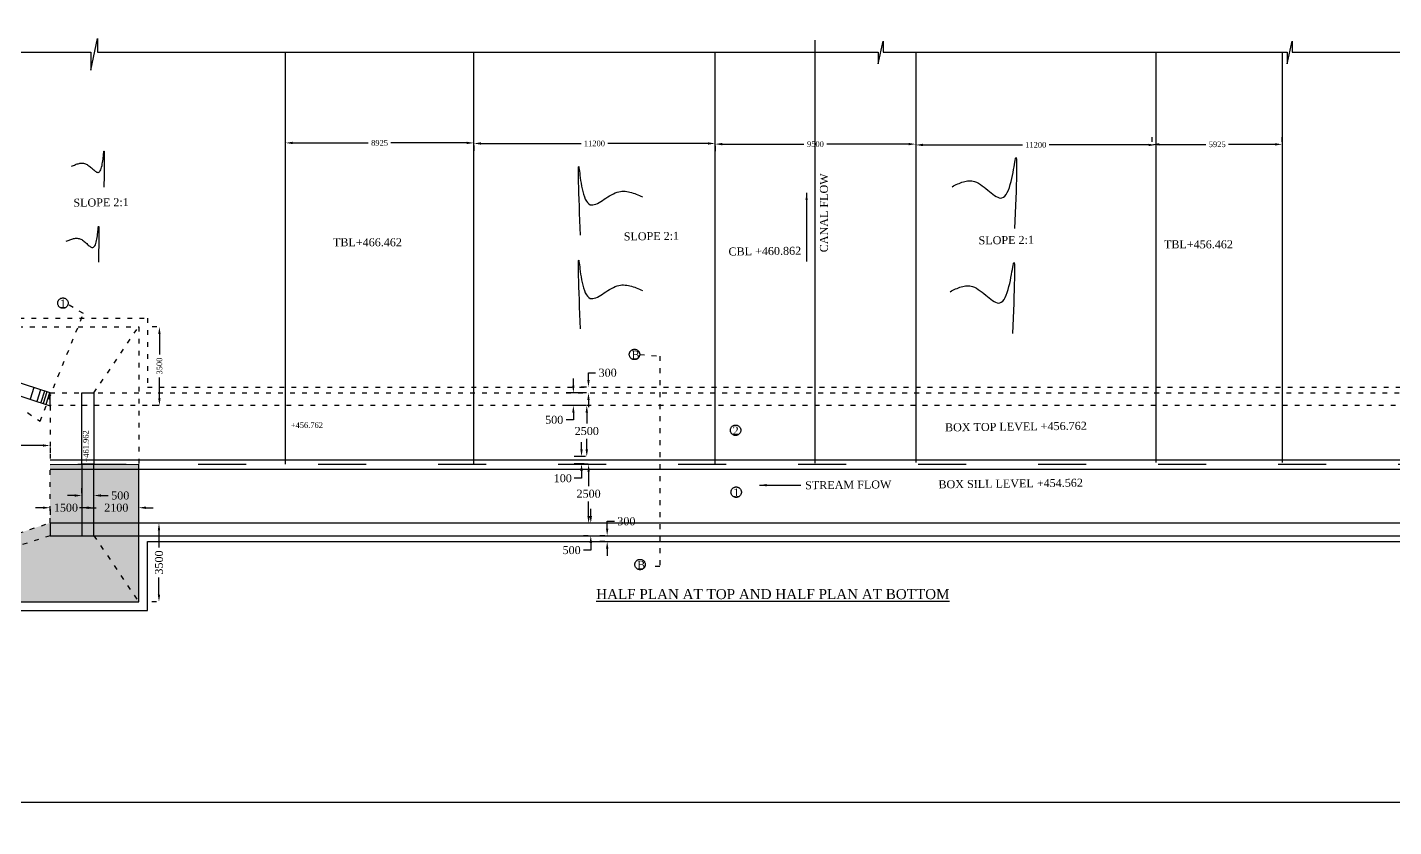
# Model space of a CAD drawing. Header units: inches. Extents: x 84.7 to 174.4, y 40.8 to 102.2.
# Drawn here: x 105.92 to 140.07, y 62.9 to 82.87 of the extents above; entities that cross this region are included whole.
import ezdxf

# ---------------------------------------------------------------- set-up
doc = ezdxf.new("R2010")
doc.units = ezdxf.units.IN
doc.header["$MEASUREMENT"] = 0
doc.linetypes.add('ACAD_ISO03W100', pattern=[30, 12, -18])
for name, color, linetype in [('DIMENSION', 7, 'Continuous'), ('DRAWING', 7, 'Continuous'), ('TEXT', 7, 'Continuous')]:
    doc.layers.add(name, color=color, linetype=linetype)
doc.styles.get("Standard").update_dxf_attribs({"font": 'times.ttf', "height": 0.2})
doc.dimstyles.get("Standard").update_dxf_attribs({"dimtxt": 0.2, "dimasz": 0.18, "dimexe": 0.18, "dimexo": 0.0625, "dimgap": 0.09, "dimtad": 0, "dimtih": 1, "dimtoh": 1, "dimdec": 4, "dimzin": 0, "dimdsep": 46, "dimtxsty": 'Standard', "dimcen": 0.09, "dimadec": 0, "dimazin": 0, "dimtfac": 1, "dimtdec": 4, "dimtofl": 0, "dimtmove": 0, "dimatfit": 3, "dimfxl": 1, "dimtolj": 1, "dimtzin": 0, "dimarcsym": 0})
picture_1 = doc.add_image_def('image1.jpg', size_in_pixel=(7220, 4926))

# ---------------------------------------------------------------- blocks, each defined once
blk = doc.blocks.new('*D68')
at = {"layer": 'Defpoints', "color": 0, "linetype": 'ACAD_ISO03W100', "transparency": 16777216}
for p in [(96.886, 72.438), (106.491, 72.438), (106.491, 72.425)]:
    blk.add_point(p, dxfattribs=at)
at = {"layer": 'DIMENSION', "color": 0, "linetype": 'ACAD_ISO03W100', "lineweight": -2, "transparency": 16777216}
for p, q in [((97.066, 72.425), (101.252, 72.425)), ((106.311, 72.425), (102.125, 72.425)), ((96.886, 72.376), (96.886, 72.245)), ((106.491, 72.376), (106.491, 72.245))]:
    blk.add_line(p, q, dxfattribs=at)
at = {"layer": 'DIMENSION', "color": 0, "linetype": 'ACAD_ISO03W100', "transparency": 16777216}
for points in [[(97.066, 72.455), (97.066, 72.395), (96.886, 72.425)], [(106.311, 72.455), (106.311, 72.395), (106.491, 72.425)]]:
    blk.add_solid(points, dxfattribs=at)
at = {"layer": 'DIMENSION', "color": 0, "linetype": 'ACAD_ISO03W100', "transparency": 16777216, "insert": (101.689, 72.425), "char_height": 0.2, "attachment_point": 5}
blk.add_mtext('\\A1;18000', dxfattribs=at)
blk = doc.blocks.new('*D69')
at = {"layer": 'Defpoints', "color": 0, "linetype": 'ACAD_ISO03W100', "transparency": 16777216}
for p in [(106.491, 70.898), (107.285, 70.898), (107.285, 70.87)]:
    blk.add_point(p, dxfattribs=at)
at = {"layer": 'DIMENSION', "color": 0, "linetype": 'ACAD_ISO03W100', "lineweight": -2, "transparency": 16777216}
for p, q in [((106.311, 70.87), (106.131, 70.87)), ((106.491, 70.836), (106.491, 70.69)), ((107.285, 70.836), (107.285, 70.69)), ((107.465, 70.87), (107.645, 70.87))]:
    blk.add_line(p, q, dxfattribs=at)
at = {"layer": 'DIMENSION', "color": 0, "linetype": 'ACAD_ISO03W100', "transparency": 16777216}
for points in [[(106.311, 70.9), (106.311, 70.84), (106.491, 70.87)], [(107.465, 70.9), (107.465, 70.84), (107.285, 70.87)]]:
    blk.add_solid(points, dxfattribs=at)
at = {"layer": 'DIMENSION', "color": 0, "linetype": 'ACAD_ISO03W100', "transparency": 16777216, "insert": (106.888, 70.87), "char_height": 0.2, "attachment_point": 5}
blk.add_mtext('\\A1;1500', dxfattribs=at)
blk = doc.blocks.new('*D70')
at = {"layer": 'Defpoints', "color": 0, "linetype": 'ACAD_ISO03W100', "transparency": 16777216}
for p in [(107.587, 70.87), (108.708, 70.87), (108.708, 70.87)]:
    blk.add_point(p, dxfattribs=at)
at = {"layer": 'DIMENSION', "color": 0, "linetype": 'ACAD_ISO03W100', "lineweight": -2, "transparency": 16777216}
for p, q in [((107.587, 70.933), (107.587, 71.05)), ((108.708, 70.933), (108.708, 71.05)), ((107.407, 70.87), (107.227, 70.87)), ((108.888, 70.87), (109.068, 70.87))]:
    blk.add_line(p, q, dxfattribs=at)
at = {"layer": 'DIMENSION', "color": 0, "linetype": 'ACAD_ISO03W100', "transparency": 16777216}
for points in [[(107.407, 70.9), (107.407, 70.84), (107.587, 70.87)], [(108.888, 70.9), (108.888, 70.84), (108.708, 70.87)]]:
    blk.add_solid(points, dxfattribs=at)
at = {"layer": 'DIMENSION', "color": 0, "linetype": 'ACAD_ISO03W100', "transparency": 16777216, "insert": (108.147, 70.87), "char_height": 0.2, "attachment_point": 5}
blk.add_mtext('\\A1;2100', dxfattribs=at)
blk = doc.blocks.new('*D71')
at = {"layer": 'Defpoints', "color": 0, "linetype": 'ACAD_ISO03W100', "transparency": 16777216}
for p in [(107.285, 71.175), (107.587, 71.175), (107.587, 71.175)]:
    blk.add_point(p, dxfattribs=at)
at = {"layer": 'DIMENSION', "color": 0, "linetype": 'ACAD_ISO03W100', "lineweight": -2, "transparency": 16777216}
for p, q in [((107.105, 71.175), (106.925, 71.175)), ((107.285, 71.237), (107.285, 71.355)), ((107.587, 71.237), (107.587, 71.355)), ((107.767, 71.175), (107.947, 71.175))]:
    blk.add_line(p, q, dxfattribs=at)
at = {"layer": 'DIMENSION', "color": 0, "linetype": 'ACAD_ISO03W100', "transparency": 16777216}
for points in [[(107.105, 71.205), (107.105, 71.145), (107.285, 71.175)], [(107.767, 71.205), (107.767, 71.145), (107.587, 71.175)]]:
    blk.add_solid(points, dxfattribs=at)
at = {"layer": 'DIMENSION', "color": 0, "linetype": 'ACAD_ISO03W100', "transparency": 16777216, "insert": (108.246, 71.175), "char_height": 0.2, "attachment_point": 5}
blk.add_mtext('\\A1;500', dxfattribs=at)
blk = doc.blocks.new('*D72')
at = {"layer": 'Defpoints', "color": 0, "linetype": 'ACAD_ISO03W100', "transparency": 16777216}
for p in [(109.214, 70.483), (109.214, 70.483), (109.214, 68.518)]:
    blk.add_point(p, dxfattribs=at)
at = {"layer": 'DIMENSION', "color": 0, "linetype": 'ACAD_ISO03W100', "lineweight": -2, "transparency": 16777216}
for p, q in [((109.152, 70.483), (109.034, 70.483)), ((109.214, 70.303), (109.214, 69.875)), ((109.214, 68.698), (109.214, 69.127)), ((109.152, 68.518), (109.034, 68.518))]:
    blk.add_line(p, q, dxfattribs=at)
at = {"layer": 'DIMENSION', "color": 0, "linetype": 'ACAD_ISO03W100', "transparency": 16777216}
for points in [[(109.184, 70.303), (109.244, 70.303), (109.214, 70.483)], [(109.184, 68.698), (109.244, 68.698), (109.214, 68.518)]]:
    blk.add_solid(points, dxfattribs=at)
at = {"layer": 'DIMENSION', "color": 0, "linetype": 'ACAD_ISO03W100', "transparency": 16777216, "insert": (109.214, 69.501), "char_height": 0.2, "attachment_point": 5, "rotation": 90}
blk.add_mtext('\\A1;3500', dxfattribs=at)
blk = doc.blocks.new('*D77')
at = {"layer": 'Defpoints', "color": 0, "linetype": 'ACAD_ISO03W100', "transparency": 16777216}
for p in [(119.948, 73.883), (119.964, 73.883), (119.964, 73.74)]:
    blk.add_point(p, dxfattribs=at)
at = {"layer": 'DIMENSION', "color": 0, "linetype": 'ACAD_ISO03W100', "lineweight": -2, "transparency": 16777216}
for p, q in [((119.948, 74.063), (119.948, 74.243)), ((119.948, 74.243), (120.128, 74.243)), ((119.901, 73.883), (119.768, 73.883)), ((119.901, 73.74), (119.768, 73.74)), ((119.948, 73.56), (119.948, 73.38))]:
    blk.add_line(p, q, dxfattribs=at)
at = {"layer": 'DIMENSION', "color": 0, "linetype": 'ACAD_ISO03W100', "transparency": 16777216}
for points in [[(119.918, 74.063), (119.978, 74.063), (119.948, 73.883)], [(119.918, 73.56), (119.978, 73.56), (119.948, 73.74)]]:
    blk.add_solid(points, dxfattribs=at)
at = {"layer": 'DIMENSION', "color": 0, "linetype": 'ACAD_ISO03W100', "transparency": 16777216, "insert": (120.428, 74.243), "char_height": 0.2, "attachment_point": 5}
blk.add_mtext('\\A1;300', dxfattribs=at)
blk = doc.blocks.new('*D78')
at = {"layer": 'Defpoints', "color": 0, "linetype": 'ACAD_ISO03W100', "transparency": 16777216}
for p in [(119.571, 73.426), (119.948, 73.74), (119.948, 73.426)]:
    blk.add_point(p, dxfattribs=at)
at = {"layer": 'DIMENSION', "color": 0, "linetype": 'ACAD_ISO03W100', "lineweight": -2, "transparency": 16777216}
for p, q in [((119.571, 73.92), (119.571, 74.1)), ((119.885, 73.74), (119.391, 73.74)), ((119.885, 73.426), (119.391, 73.426)), ((119.571, 73.246), (119.571, 73.066)), ((119.571, 73.066), (119.391, 73.066))]:
    blk.add_line(p, q, dxfattribs=at)
at = {"layer": 'DIMENSION', "color": 0, "linetype": 'ACAD_ISO03W100', "transparency": 16777216}
for points in [[(119.541, 73.92), (119.601, 73.92), (119.571, 73.74)], [(119.541, 73.246), (119.601, 73.246), (119.571, 73.426)]]:
    blk.add_solid(points, dxfattribs=at)
at = {"layer": 'DIMENSION', "color": 0, "linetype": 'ACAD_ISO03W100', "transparency": 16777216, "insert": (119.092, 73.066), "char_height": 0.2, "attachment_point": 5}
blk.add_mtext('\\A1;500', dxfattribs=at)
blk = doc.blocks.new('*D79')
at = {"layer": 'Defpoints', "color": 0, "linetype": 'ACAD_ISO03W100', "transparency": 16777216}
for p in [(119.948, 73.426), (119.906, 72.147), (119.936, 72.147)]:
    blk.add_point(p, dxfattribs=at)
at = {"layer": 'DIMENSION', "color": 0, "linetype": 'ACAD_ISO03W100', "lineweight": -2, "transparency": 16777216}
for p, q in [((119.885, 73.426), (119.726, 73.426)), ((119.906, 73.246), (119.906, 72.978)), ((119.906, 72.327), (119.906, 72.595)), ((119.873, 72.147), (119.726, 72.147))]:
    blk.add_line(p, q, dxfattribs=at)
at = {"layer": 'DIMENSION', "color": 0, "linetype": 'ACAD_ISO03W100', "transparency": 16777216}
for points in [[(119.876, 73.246), (119.936, 73.246), (119.906, 73.426)], [(119.876, 72.327), (119.936, 72.327), (119.906, 72.147)]]:
    blk.add_solid(points, dxfattribs=at)
at = {"layer": 'DIMENSION', "color": 0, "linetype": 'ACAD_ISO03W100', "transparency": 16777216, "insert": (119.906, 72.786), "char_height": 0.2, "attachment_point": 5}
blk.add_mtext('\\A1;2500', dxfattribs=at)
blk = doc.blocks.new('*D80')
at = {"layer": 'Defpoints', "color": 0, "linetype": 'ACAD_ISO03W100', "transparency": 16777216}
for p in [(119.906, 72.147), (119.775, 71.966), (119.906, 71.966)]:
    blk.add_point(p, dxfattribs=at)
at = {"layer": 'DIMENSION', "color": 0, "linetype": 'ACAD_ISO03W100', "lineweight": -2, "transparency": 16777216}
for p, q in [((119.775, 72.327), (119.775, 72.507)), ((119.843, 72.147), (119.595, 72.147)), ((119.843, 71.966), (119.595, 71.966)), ((119.775, 71.786), (119.775, 71.606)), ((119.775, 71.606), (119.595, 71.606))]:
    blk.add_line(p, q, dxfattribs=at)
at = {"layer": 'DIMENSION', "color": 0, "linetype": 'ACAD_ISO03W100', "transparency": 16777216}
for points in [[(119.745, 72.327), (119.805, 72.327), (119.775, 72.147)], [(119.745, 71.786), (119.805, 71.786), (119.775, 71.966)]]:
    blk.add_solid(points, dxfattribs=at)
at = {"layer": 'DIMENSION', "color": 0, "linetype": 'ACAD_ISO03W100', "transparency": 16777216, "insert": (119.306, 71.606), "char_height": 0.2, "attachment_point": 5}
blk.add_mtext('\\A1;100', dxfattribs=at)
blk = doc.blocks.new('*D81')
at = {"layer": 'Defpoints', "color": 0, "linetype": 'ACAD_ISO03W100', "transparency": 16777216}
for p in [(120.006, 71.955), (119.952, 70.483), (120.006, 70.483)]:
    blk.add_point(p, dxfattribs=at)
at = {"layer": 'DIMENSION', "color": 0, "linetype": 'ACAD_ISO03W100', "lineweight": -2, "transparency": 16777216}
for p, q in [((119.943, 71.955), (119.772, 71.955)), ((119.952, 71.775), (119.952, 71.411)), ((119.952, 70.663), (119.952, 71.027)), ((119.943, 70.483), (119.772, 70.483))]:
    blk.add_line(p, q, dxfattribs=at)
at = {"layer": 'DIMENSION', "color": 0, "linetype": 'ACAD_ISO03W100', "transparency": 16777216}
for points in [[(119.922, 71.775), (119.982, 71.775), (119.952, 71.955)], [(119.922, 70.663), (119.982, 70.663), (119.952, 70.483)]]:
    blk.add_solid(points, dxfattribs=at)
at = {"layer": 'DIMENSION', "color": 0, "linetype": 'ACAD_ISO03W100', "transparency": 16777216, "insert": (119.952, 71.219), "char_height": 0.2, "attachment_point": 5}
blk.add_mtext('\\A1;2500', dxfattribs=at)
blk = doc.blocks.new('*D82')
at = {"layer": 'Defpoints', "color": 0, "linetype": 'ACAD_ISO03W100', "transparency": 16777216}
for p in [(120.006, 70.483), (120.006, 70.17), (120.006, 70.17)]:
    blk.add_point(p, dxfattribs=at)
at = {"layer": 'DIMENSION', "color": 0, "linetype": 'ACAD_ISO03W100', "lineweight": -2, "transparency": 16777216}
for p, q in [((120.006, 70.663), (120.006, 70.843)), ((119.943, 70.483), (119.826, 70.483)), ((119.943, 70.17), (119.826, 70.17)), ((120.006, 69.81), (119.826, 69.81)), ((120.006, 69.99), (120.006, 69.81))]:
    blk.add_line(p, q, dxfattribs=at)
at = {"layer": 'DIMENSION', "color": 0, "linetype": 'ACAD_ISO03W100', "transparency": 16777216}
for points in [[(119.976, 70.663), (120.036, 70.663), (120.006, 70.483)], [(119.976, 69.99), (120.036, 69.99), (120.006, 70.17)]]:
    blk.add_solid(points, dxfattribs=at)
at = {"layer": 'DIMENSION', "color": 0, "linetype": 'ACAD_ISO03W100', "transparency": 16777216, "insert": (119.527, 69.81), "char_height": 0.2, "attachment_point": 5}
blk.add_mtext('\\A1;500', dxfattribs=at)
blk = doc.blocks.new('*D83')
at = {"layer": 'Defpoints', "color": 0, "linetype": 'ACAD_ISO03W100', "transparency": 16777216}
for p in [(120.416, 70.17), (120.424, 70.17), (120.424, 70.027)]:
    blk.add_point(p, dxfattribs=at)
at = {"layer": 'DIMENSION', "color": 0, "linetype": 'ACAD_ISO03W100', "lineweight": -2, "transparency": 16777216}
for p, q in [((120.416, 70.35), (120.416, 70.53)), ((120.416, 70.53), (120.596, 70.53)), ((120.361, 70.17), (120.236, 70.17)), ((120.361, 70.027), (120.236, 70.027)), ((120.416, 69.847), (120.416, 69.667))]:
    blk.add_line(p, q, dxfattribs=at)
at = {"layer": 'DIMENSION', "color": 0, "linetype": 'ACAD_ISO03W100', "transparency": 16777216}
for points in [[(120.386, 70.35), (120.446, 70.35), (120.416, 70.17)], [(120.386, 69.847), (120.446, 69.847), (120.416, 70.027)]]:
    blk.add_solid(points, dxfattribs=at)
at = {"layer": 'DIMENSION', "color": 0, "linetype": 'ACAD_ISO03W100', "transparency": 16777216, "insert": (120.896, 70.53), "char_height": 0.2, "attachment_point": 5}
blk.add_mtext('\\A1;300', dxfattribs=at)
blk = doc.blocks.new('*D117')
at = {"layer": 'Defpoints', "color": 0, "linetype": 'ACAD_ISO03W100', "transparency": 16777216}
for p in [(112.373, 79.939), (117.081, 79.986), (117.081, 79.939)]:
    blk.add_point(p, dxfattribs=at)
at = {"layer": 'DIMENSION', "color": 0, "linetype": 'ACAD_ISO03W100', "lineweight": -2, "transparency": 16777216}
for p, q in [((112.373, 80.002), (112.373, 80.166)), ((112.553, 79.986), (114.443, 79.986)), ((116.901, 79.986), (115.011, 79.986)), ((117.081, 80.002), (117.081, 80.166))]:
    blk.add_line(p, q, dxfattribs=at)
at = {"layer": 'DIMENSION', "color": 0, "linetype": 'ACAD_ISO03W100', "transparency": 16777216}
for points in [[(112.553, 80.016), (112.553, 79.956), (112.373, 79.986)], [(116.901, 80.016), (116.901, 79.956), (117.081, 79.986)]]:
    blk.add_solid(points, dxfattribs=at)
at = {"layer": 'DIMENSION', "color": 0, "linetype": 'ACAD_ISO03W100', "transparency": 16777216, "insert": (114.727, 79.986), "char_height": 0.14, "attachment_point": 5}
blk.add_mtext('\\A1;8925', dxfattribs=at)
blk = doc.blocks.new('*D118')
at = {"layer": 'Defpoints', "color": 0, "linetype": 'ACAD_ISO03W100', "transparency": 16777216}
for p in [(117.081, 79.986), (123.114, 79.972), (123.114, 79.972)]:
    blk.add_point(p, dxfattribs=at)
at = {"layer": 'DIMENSION', "color": 0, "linetype": 'ACAD_ISO03W100', "lineweight": -2, "transparency": 16777216}
for p, q in [((117.081, 79.923), (117.081, 79.792)), ((117.261, 79.972), (119.765, 79.972)), ((122.934, 79.972), (120.43, 79.972)), ((123.114, 80.034), (123.114, 80.152))]:
    blk.add_line(p, q, dxfattribs=at)
at = {"layer": 'DIMENSION', "color": 0, "linetype": 'ACAD_ISO03W100', "transparency": 16777216}
for points in [[(117.261, 80.002), (117.261, 79.942), (117.081, 79.972)], [(122.934, 80.002), (122.934, 79.942), (123.114, 79.972)]]:
    blk.add_solid(points, dxfattribs=at)
at = {"layer": 'DIMENSION', "color": 0, "linetype": 'ACAD_ISO03W100', "transparency": 16777216, "insert": (120.097, 79.972), "char_height": 0.14, "attachment_point": 5}
blk.add_mtext('\\A1;11200', dxfattribs=at)
blk = doc.blocks.new('*D119')
at = {"layer": 'Defpoints', "color": 0, "linetype": 'ACAD_ISO03W100', "transparency": 16777216}
for p in [(123.114, 79.972), (128.129, 79.972), (128.129, 79.956)]:
    blk.add_point(p, dxfattribs=at)
at = {"layer": 'DIMENSION', "color": 0, "linetype": 'ACAD_ISO03W100', "lineweight": -2, "transparency": 16777216}
for p, q in [((123.294, 79.956), (125.332, 79.956)), ((127.949, 79.956), (125.91, 79.956)), ((123.114, 79.909), (123.114, 79.776)), ((128.129, 79.909), (128.129, 79.776))]:
    blk.add_line(p, q, dxfattribs=at)
at = {"layer": 'DIMENSION', "color": 0, "linetype": 'ACAD_ISO03W100', "transparency": 16777216}
for points in [[(123.294, 79.986), (123.294, 79.926), (123.114, 79.956)], [(127.949, 79.986), (127.949, 79.926), (128.129, 79.956)]]:
    blk.add_solid(points, dxfattribs=at)
at = {"layer": 'DIMENSION', "color": 0, "linetype": 'ACAD_ISO03W100', "transparency": 16777216, "insert": (125.621, 79.956), "char_height": 0.14, "attachment_point": 5}
blk.add_mtext('\\A1;9500', dxfattribs=at)
blk = doc.blocks.new('*D120')
at = {"layer": 'Defpoints', "color": 0, "linetype": 'ACAD_ISO03W100', "transparency": 16777216}
for p in [(128.129, 79.956), (134.126, 79.956), (134.126, 79.935)]:
    blk.add_point(p, dxfattribs=at)
at = {"layer": 'DRAWING', "color": 0, "linetype": 'ACAD_ISO03W100', "lineweight": -2, "transparency": 16777216}
for p, q in [((128.309, 79.935), (130.795, 79.935)), ((133.946, 79.935), (131.46, 79.935)), ((128.129, 79.894), (128.129, 79.755)), ((134.126, 79.894), (134.126, 79.755))]:
    blk.add_line(p, q, dxfattribs=at)
at = {"layer": 'DRAWING', "color": 0, "linetype": 'ACAD_ISO03W100', "transparency": 16777216}
for points in [[(128.309, 79.965), (128.309, 79.905), (128.129, 79.935)], [(133.946, 79.965), (133.946, 79.905), (134.126, 79.935)]]:
    blk.add_solid(points, dxfattribs=at)
at = {"layer": 'DRAWING', "color": 0, "linetype": 'ACAD_ISO03W100', "transparency": 16777216, "insert": (131.127, 79.935), "char_height": 0.14, "attachment_point": 5}
blk.add_mtext('\\A1;11200', dxfattribs=at)
blk = doc.blocks.new('*D121')
at = {"layer": 'Defpoints', "color": 0, "linetype": 'ACAD_ISO03W100', "transparency": 16777216}
for p in [(134.036, 79.95), (137.288, 79.95), (137.288, 79.95)]:
    blk.add_point(p, dxfattribs=at)
at = {"layer": 'DRAWING', "color": 0, "linetype": 'ACAD_ISO03W100', "lineweight": -2, "transparency": 16777216}
for p, q in [((134.036, 80.013), (134.036, 80.13)), ((134.216, 79.95), (135.377, 79.95)), ((137.108, 79.95), (135.947, 79.95)), ((137.288, 80.013), (137.288, 80.13))]:
    blk.add_line(p, q, dxfattribs=at)
at = {"layer": 'DRAWING', "color": 0, "linetype": 'ACAD_ISO03W100', "transparency": 16777216}
for points in [[(134.216, 79.98), (134.216, 79.92), (134.036, 79.95)], [(137.108, 79.98), (137.108, 79.92), (137.288, 79.95)]]:
    blk.add_solid(points, dxfattribs=at)
at = {"layer": 'DRAWING', "color": 0, "linetype": 'ACAD_ISO03W100', "transparency": 16777216, "insert": (135.662, 79.95), "char_height": 0.14, "attachment_point": 5}
blk.add_mtext('\\A1;5925', dxfattribs=at)
blk = doc.blocks.new('*D122')
at = {"layer": 'Defpoints', "color": 0, "linetype": 'ACAD_ISO03W100', "transparency": 16777216}
for p in [(109.225, 75.391), (109.225, 75.391), (109.26, 73.426)]:
    blk.add_point(p, dxfattribs=at)
at = {"layer": 'DIMENSION', "color": 0, "linetype": 'ACAD_ISO03W100', "lineweight": -2, "transparency": 16777216}
for p, q in [((109.163, 75.391), (109.045, 75.391)), ((109.225, 75.211), (109.225, 74.698)), ((109.225, 73.606), (109.225, 74.12)), ((109.198, 73.426), (109.045, 73.426))]:
    blk.add_line(p, q, dxfattribs=at)
at = {"layer": 'DIMENSION', "color": 0, "linetype": 'ACAD_ISO03W100', "transparency": 16777216}
for points in [[(109.195, 75.211), (109.255, 75.211), (109.225, 75.391)], [(109.195, 73.606), (109.255, 73.606), (109.225, 73.426)]]:
    blk.add_solid(points, dxfattribs=at)
at = {"layer": 'DIMENSION', "color": 0, "linetype": 'ACAD_ISO03W100', "transparency": 16777216, "insert": (109.225, 74.409), "char_height": 0.14, "attachment_point": 5, "rotation": 90}
blk.add_mtext('\\A1;3500', dxfattribs=at)

msp = doc.modelspace()

# ---------------------------------------------------------------- hatches: boundary and pattern name
at = {"layer": 'DRAWING', "linetype": 'ACAD_ISO03W100'}
h = msp.add_hatch(dxfattribs=at)
h.set_pattern_fill('AR-CONC', color=256, scale=0.05, style=0)
h.set_pattern_definition([(50, (0, 0), (0.3586301, -0.0313761), [0.0375, -0.4125]), (355, (0, 0), (-0.0693757, 0.3760961), [0.03, -0.33]), (100.4514, (0.0299, -0.0026), (0.2892547, 0.3447198), [0.0318701, -0.3505711]), (46.1842, (0, 0.1), (0.5336205, -0.0827595), [0.05625, -0.61875]), (96.6356, (0.04447, 0.0931), (0.4673314, 0.487059), [0.0478051, -0.5258565]), (351.1842, (0, 0.1), (0.467331, 0.4870593), [0.045, -0.495]), (21, (0.05, 0.075), (0.2984535, -0.20130945), [0.0375, -0.4125]), (326, (0.05, 0.075), (0.1216577, 0.362575), [0.03, -0.33]), (71.4514, (0.07487, 0.05822), (0.4201113, 0.16126525), [0.0318701, -0.3505711]), (37.5, (0, 0), (0.00607993, 0.16644693), [0, -0.326, 0, -0.335, 0, -0.33125]), (7.5, (0, 0), (0.13153477, 0.19720586), [0, -0.191, 0, -0.3185, 0, -0.12625]), (327.5, (-0.1115, 0), (0.26691122, -0.01127744), [0, -0.125, 0, -0.39, 0, -0.5175]), (317.5, (-0.1615, 0), (0.2915931, 0.0500525), [0, -0.1625, 0, -0.259, 0, -0.3675])])
h.paths.add_polyline_path([(107.28488, 71.95006), (106.49099, 71.94739), (106.49099, 70.49082), (106.49099, 70.48345), (107.28488, 70.48345)])
h.paths.add_polyline_path([(107.58673, 71.95107), (107.28488, 71.95006), (107.28488, 70.48345), (107.58673, 70.48345)])
h.paths.add_polyline_path([(108.70766, 71.95484), (107.58673, 71.95107), (107.58673, 70.48345), (108.70766, 70.48345)])
h.paths.add_polyline_path([(107.28488, 70.48345), (106.49099, 70.48345), (106.49099, 70.16965), (107.28488, 70.16965)])
h.paths.add_polyline_path([(107.58673, 70.48345), (107.28488, 70.48345), (107.28488, 70.17156), (107.58673, 70.17156)])
h.paths.add_polyline_path([(108.70766, 70.48345), (107.58673, 70.48345), (107.58673, 70.17156), (107.58803, 70.16965), (108.70766, 70.16965)])
h.paths.add_polyline_path([(108.70766, 70.16965), (107.58803, 70.16965), (108.70766, 68.51837)], flags=17)
h.paths.add_polyline_path([(107.58803, 70.16965), (106.49099, 70.16965), (97.14637, 67.13616), (97.14637, 64.76701), (97.44236, 64.76701), (97.44236, 66.89173), (102.39004, 68.51837), (108.70766, 68.51837)])
h.paths.add_polyline_path([(106.49099, 70.16965), (106.49099, 70.48345), (106.49099, 70.49082), (96.8687, 67.33503), (96.8687, 64.76701), (97.14637, 64.76701), (97.14637, 67.13616)])

# ---------------------------------------------------------------- linework, layer by layer
at = {"layer": 'DRAWING'}
for points in [[(102.20457, 82.25403), (107.51085, 82.25403), (107.51085, 81.80766), (107.6794, 82.59822), (107.6794, 82.25403), (112.3734, 82.25403), (127.18791, 82.25403)], [(127.31453, 82.25403), (137.40993, 82.25403)], [(137.53655, 82.25403), (154.8301, 82.25403)], [(96.86699, 76.57522), (106.49099, 73.41886), (106.49099, 73.74003), (97.14637, 76.77352), (97.14637, 79.14267), (96.8687, 79.14267), (96.8687, 76.57522)], [(106.49099, 72.06836), (143.1199, 72.06836)], [(92.37071, 71.95484), (92.37071, 68.95601), (91.86949, 68.95601), (92.76948, 68.63257), (92.37436, 68.63257), (92.37436, 63.51452), (154.81658, 63.51452), (154.81658, 68.7562), (155.17506, 68.7562), (154.29137, 68.94757), (154.84136, 68.94757), (154.84136, 71.95484)], [(106.49099, 71.8319), (143.1199, 71.8319)]]:
    msp.add_lwpolyline(points, dxfattribs=at)
at = {"layer": 'DRAWING', "linetype": 'ACAD_ISO03W100'}
for points in [[(125.61657, 71.9837), (125.61657, 82.54941)], [(127.18791, 82.25403), (127.18791, 81.95867), (127.31453, 82.52428), (127.31453, 82.25403)], [(137.40993, 82.25403), (137.40993, 81.95867), (137.53655, 82.52428), (137.53655, 82.25403)], [(112.3734, 71.95484), (112.3734, 82.25403)], [(117.08068, 71.95484), (117.08068, 82.25403)], [(123.1139, 71.95484), (123.1139, 82.25403)], [(128.12872, 82.25403), (128.12872, 71.9994)], [(134.12576, 82.25403), (134.12576, 71.9994)], [(137.28771, 82.25403), (137.28771, 71.9994)], [(106.08751, 73.87102), (105.9928, 73.58225)], [(106.25351, 73.81713), (106.15864, 73.52786)], [(106.35282, 73.78489), (106.25785, 73.49532)], [(106.41237, 73.76556), (106.31734, 73.47581)], [(106.48088, 73.74332), (106.38579, 73.45336)], [(106.49099, 71.94739), (108.70766, 71.95484)]]:
    msp.add_lwpolyline(points, dxfattribs=at)
at = {"layer": 'DRAWING', "linetype": 'ACAD_ISO03W100', "ltscale": 0.01}
for points in [[(96.65562, 76.57522), (96.65562, 79.3596), (97.6593, 79.3596), (97.6593, 77.17499), (102.42479, 75.60825), (108.92459, 75.60825), (108.92459, 73.88278)], [(97.14637, 79.14267), (97.44236, 79.14267), (97.44236, 77.01796), (102.39004, 75.39131), (108.70766, 75.39131), (108.70766, 71.95484)], [(105.931, 73.24567), (106.24006, 73.03004), (107.32496, 75.72349), (106.96683, 75.93422)], [(107.58673, 73.73812), (108.70766, 75.39131)], [(121.22873, 74.70008), (121.73328, 74.65654), (121.73328, 69.40275), (121.47491, 69.40275)], [(108.92459, 73.88278), (140.73369, 73.88278)], [(106.49099, 73.41886), (106.49099, 71.96229)], [(106.49099, 70.49082), (106.49099, 71.94739)], [(96.86699, 67.33447), (106.49099, 70.49082), (106.49099, 70.16965), (97.14637, 67.13616), (97.14637, 64.76701), (96.8687, 64.76701), (96.8687, 67.33447)], [(107.58673, 70.17156), (108.70766, 68.51837)]]:
    msp.add_lwpolyline(points, dxfattribs=at)
msp.add_lwpolyline([(106.49099, 73.74003), (143.1199, 73.74003), (143.1199, 73.42623), (106.49099, 73.42623)], close=True, dxfattribs=at)
at = {"layer": 'DRAWING', "linetype": 'ACAD_ISO03W100'}
for points in [[(107.58673, 71.9587), (107.28488, 71.9587), (107.28488, 73.73812), (107.58673, 73.73812)], [(107.58673, 71.9587), (107.28488, 71.9587), (107.28488, 70.17156), (107.58673, 70.17156)]]:
    msp.add_lwpolyline(points, close=True, dxfattribs=at)
at = {"layer": 'DRAWING', "linetype": 'ACAD_ISO03W100', "ltscale": 0.1}
msp.add_lwpolyline([(92.18963, 72.87148), (92.18963, 71.95484), (155.02789, 71.95484), (155.02789, 72.84073)], dxfattribs=at)
at = {"layer": 'DRAWING', "ltscale": 0.01}
for points in [[(97.14637, 64.76701), (97.44236, 64.76701), (97.44236, 66.89173), (102.39004, 68.51837), (108.70766, 68.51837), (108.70766, 71.95484)], [(96.65562, 67.33447), (96.65562, 64.55008), (97.6593, 64.55008), (97.6593, 66.73469), (102.42479, 68.30143), (108.92459, 68.30143), (108.92459, 70.0269)], [(108.92459, 70.0269), (140.73369, 70.0269)]]:
    msp.add_lwpolyline(points, dxfattribs=at)
msp.add_lwpolyline([(106.49099, 70.16965), (143.1199, 70.16965), (143.1199, 70.48345), (106.49099, 70.48345)], close=True, dxfattribs=at)
at = {"layer": 'DRAWING', "linetype": 'ACAD_ISO03W100'}
for centre in [(106.81351, 75.98279), (121.0986, 74.70008), (123.62554, 72.80525), (123.64055, 71.25895), (121.23832, 69.44975)]:
    msp.add_circle(centre, 0.13013, dxfattribs=at)
for points in [[(107.03139, 79.40444), (107.39538, 79.45638), (107.69697, 79.24862), (107.83217, 79.74205), (107.83737, 78.87984)], [(119.74597, 77.68065), (119.7184, 79.32382), (119.9941, 78.44257), (120.66498, 78.75468), (121.29909, 78.63534)], [(129.03653, 78.89197), (129.60047, 79.02056), (130.28087, 78.61032), (130.61188, 79.54712), (130.59962, 77.85109)], [(106.89609, 77.52856), (107.26008, 77.5805), (107.56168, 77.37274), (107.69687, 77.86617), (107.70207, 77.00396)], [(119.74597, 75.33981), (119.7184, 76.98299), (119.9941, 76.10173), (120.66498, 76.41384), (121.29909, 76.29451)], [(128.9845, 76.26811), (129.54843, 76.39669), (130.22884, 75.98646), (130.55984, 76.92326), (130.54758, 75.22722)]]:
    msp.add_spline(points, degree=3, dxfattribs=at)

# ---------------------------------------------------------------- texts
at = {"layer": 'DIMENSION', "linetype": 'ACAD_ISO03W100'}
for s, height, rotation, p in [('CANAL FLOW', 0.2, 90, (125.93303, 77.25297)), ('SLOPE 2:1', 0.2, 0.678017, (107.07539, 78.39106)), ('SLOPE 2:1', 0.2, 0.678017, (120.83088, 77.54895)), ('SLOPE 2:1', 0.2, 0.678017, (129.69904, 77.44974)), ('CBL +460.862', 0.2, 0.678017, (123.44994, 77.17087)), ('+461.962', 0.14, 90.801993, (107.46333, 72.00062)), ('BOX TOP LEVEL +456.762', 0.2, 0.678017, (128.86152, 72.77709)), ('STREAM FLOW', 0.2, 0.678017, (125.36455, 71.33068)), ('BOX SILL LEVEL +454.562', 0.2, 0.678017, (128.69706, 71.35354))]:
    msp.add_text(s, height=height, rotation=rotation, dxfattribs=at).set_placement(p)
for s, height, p in [('TBL+466.462', 0.2, (113.56321, 77.40302)), ('TBL+456.462', 0.2, (134.33333, 77.35238)), ('+456.762', 0.14, (112.50715, 72.86282))]:
    msp.add_text(s, height=height, dxfattribs=at).set_placement(p)
at = {"layer": 'DRAWING', "linetype": 'ACAD_ISO03W100'}
for s, p in [('1', (106.74095, 75.87477)), ('B', (121.02605, 74.59205)), ('2', (123.55299, 72.69722)), ('1', (123.568, 71.15092)), ('B', (121.16576, 69.34172))]:
    msp.add_text(s, height=0.2, dxfattribs=at).set_placement(p)
at = {"layer": 'TEXT', "linetype": 'ACAD_ISO03W100'}
msp.add_text('%%UHALF PLAN AT TOP AND HALF PLAN AT BOTTOM', height=0.25, dxfattribs=at).set_placement((120.14083, 68.58718))

# ---------------------------------------------------------------- dimensions: what is measured, and where the dimension line sits
at = {"layer": 'DIMENSION', "linetype": 'ACAD_ISO03W100'}
for base, p1, p2, text, picture, middle in [((117.08068, 79.9857), (112.3734, 79.93923), (117.08068, 79.93923), '8925', '*D117', (114.72704, 79.9857)), ((123.1139, 79.97179), (117.08068, 79.9857), (123.1139, 79.97179), '11200', '*D118', (120.09729, 79.97179)), ((128.12872, 79.9564), (123.1139, 79.97179), (128.12872, 79.97179), '9500', '*D119', (125.62131, 79.9564)), ((106.49099, 72.42539), (96.88644, 72.43846), (106.49099, 72.43846), '18000', '*D68', (101.68872, 72.42539)), ((107.58673, 71.17463), (107.28488, 71.17463), (107.58673, 71.17463), '500', '*D71', (108.24589, 71.17463)), ((108.70766, 70.87007), (107.58673, 70.87007), (108.70766, 70.87007), '2100', '*D70', (108.1472, 70.87007)), ((107.28488, 70.87007), (106.49099, 70.89818), (107.28488, 70.89818), '1500', '*D69', (106.88794, 70.87007))]:
    dim = msp.add_linear_dim(base=base, p1=p1, p2=p2, text=text, dimstyle='Standard', dxfattribs=at)
    dim.commit()
    dim.dimension.update_dxf_attribs({"geometry": picture, "text_midpoint": middle})
for base, p1, p2, picture, middle in [((109.2251, 75.39131), (109.26022, 73.42623), (109.2251, 75.39131), '*D122', (109.2251, 74.40877)), ((109.21422, 70.48345), (109.21422, 68.51837), (109.21422, 70.48345), '*D72', (109.21422, 69.50091))]:
    dim = msp.add_linear_dim(base=base, p1=p1, p2=p2, angle=90, text='3500', dimstyle='Standard', dxfattribs=at)
    dim.commit()
    dim.dimension.update_dxf_attribs({"geometry": picture, "text_midpoint": middle, "text_rotation": 90})
for base, p1, p2, text, picture, middle in [((119.94773, 73.88278), (119.96386, 73.74003), (119.96386, 73.88278), '300', '*D77', (120.42797, 74.24278)), ((119.57129, 73.42623), (119.94773, 73.74003), (119.94773, 73.42623), '500', '*D78', (119.09213, 73.06623)), ((119.90596, 72.14676), (119.94773, 73.42623), (119.93574, 72.14676), '2500', '*D79', (119.90596, 72.7865)), ((119.77523, 71.96571), (119.90596, 72.14676), (119.90596, 71.96571), '100', '*D80', (119.30631, 71.60571)), ((119.95155, 70.48345), (120.00585, 71.95484), (120.00585, 70.48345), '2500', '*D81', (119.95155, 71.21914)), ((120.00585, 70.16965), (120.00585, 70.48345), (120.00585, 70.16965), '500', '*D82', (119.52669, 69.80965)), ((120.41553, 70.16965), (120.42388, 70.0269), (120.42388, 70.16965), '300', '*D83', (120.89576, 70.52965))]:
    dim = msp.add_linear_dim(base=base, p1=p1, p2=p2, angle=90, text=text, dimstyle='Standard', dxfattribs=at)
    dim.commit()
    dim.dimension.update_dxf_attribs({"geometry": picture, "text_midpoint": middle})
at = {"layer": 'DRAWING', "linetype": 'ACAD_ISO03W100'}
for base, p1, p2, text, picture, middle in [((134.12576, 79.93527), (128.12872, 79.9564), (134.12576, 79.9564), '11200', '*D120', (131.12724, 79.93527)), ((137.28771, 79.95027), (134.03576, 79.95027), (137.28771, 79.95027), '5925', '*D121', (135.66173, 79.95027))]:
    dim = msp.add_linear_dim(base=base, p1=p1, p2=p2, text=text, dimstyle='Standard', dxfattribs=at)
    dim.commit()
    dim.dimension.update_dxf_attribs({"geometry": picture, "text_midpoint": middle})

# ---------------------------------------------------------------- pictures from other files: only their frames are drawn
image = msp.add_image(picture_1, insert=(84.7318, 41.23917), size_in_units=(89.32475, 60.94373), rotation=-0.306801, dxfattribs=dict(fade=30))
image.dxf.flags = 7

# ---------------------------------------------------------------- leaders
at = {"layer": 'DIMENSION', "linetype": 'ACAD_ISO03W100'}
for points in [[(125.40018, 78.73615), (125.40018, 77.02686)], [(124.22466, 71.43295), (125.25301, 71.43295)]]:
    msp.add_leader(points, dimstyle='Standard', override={"dimgap": 0.09, "dimtad": 0}, dxfattribs=at)

doc.saveas('drawing.dxf')
